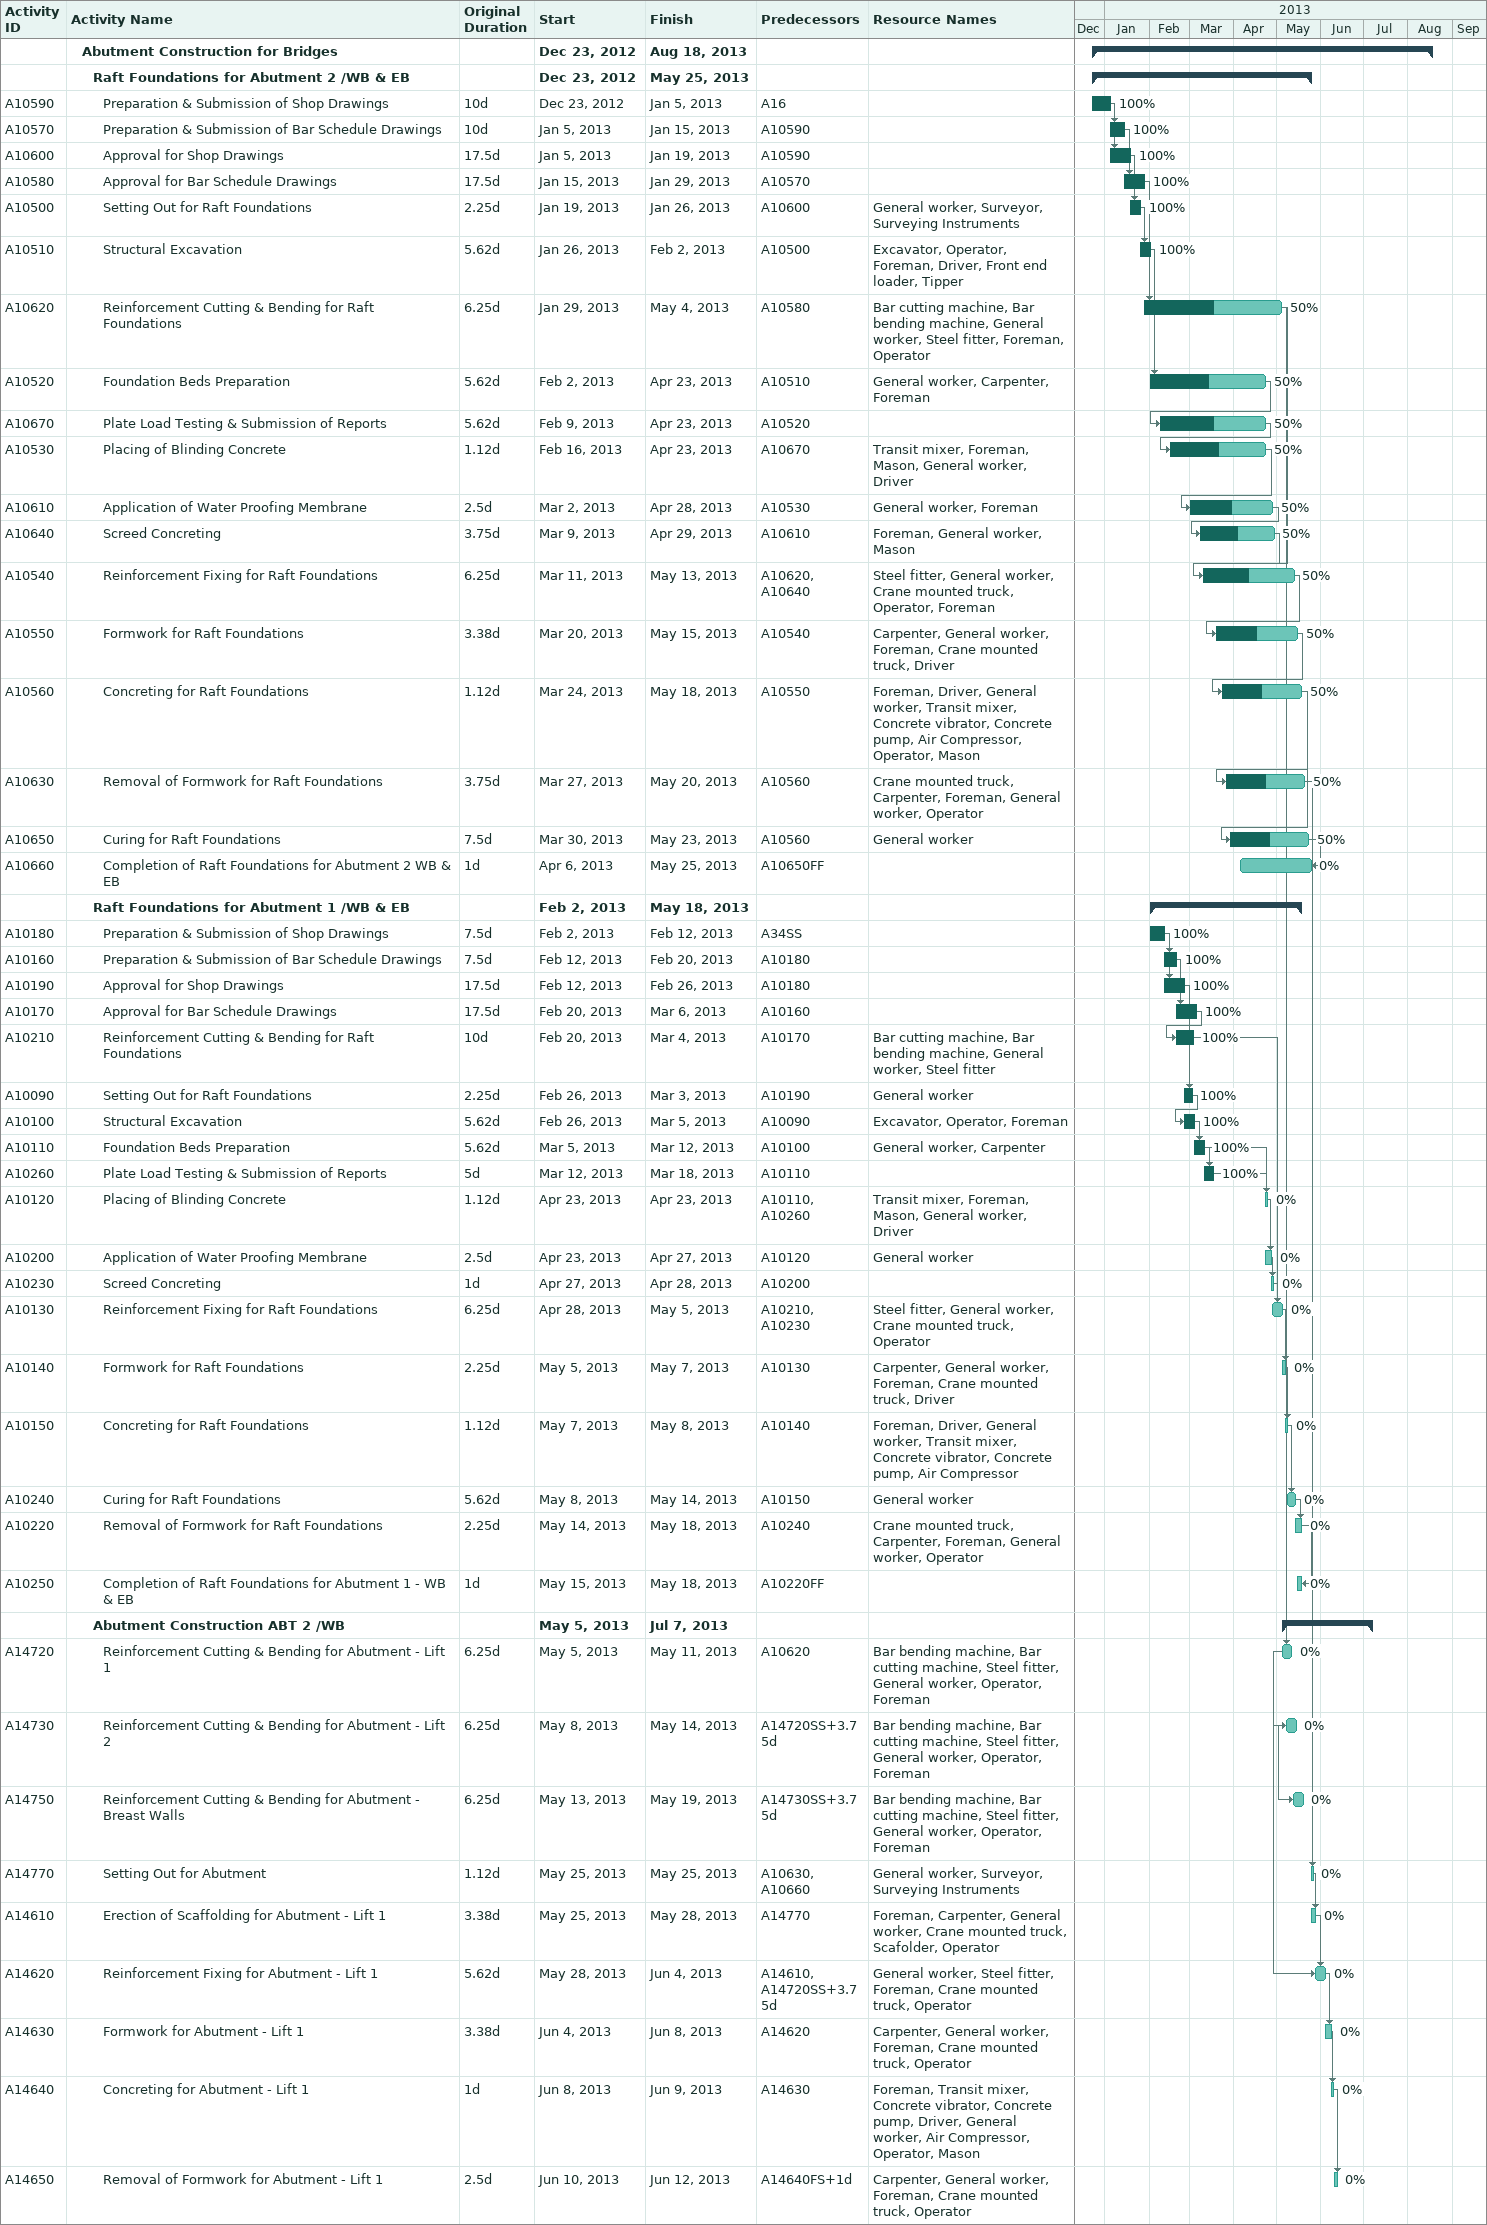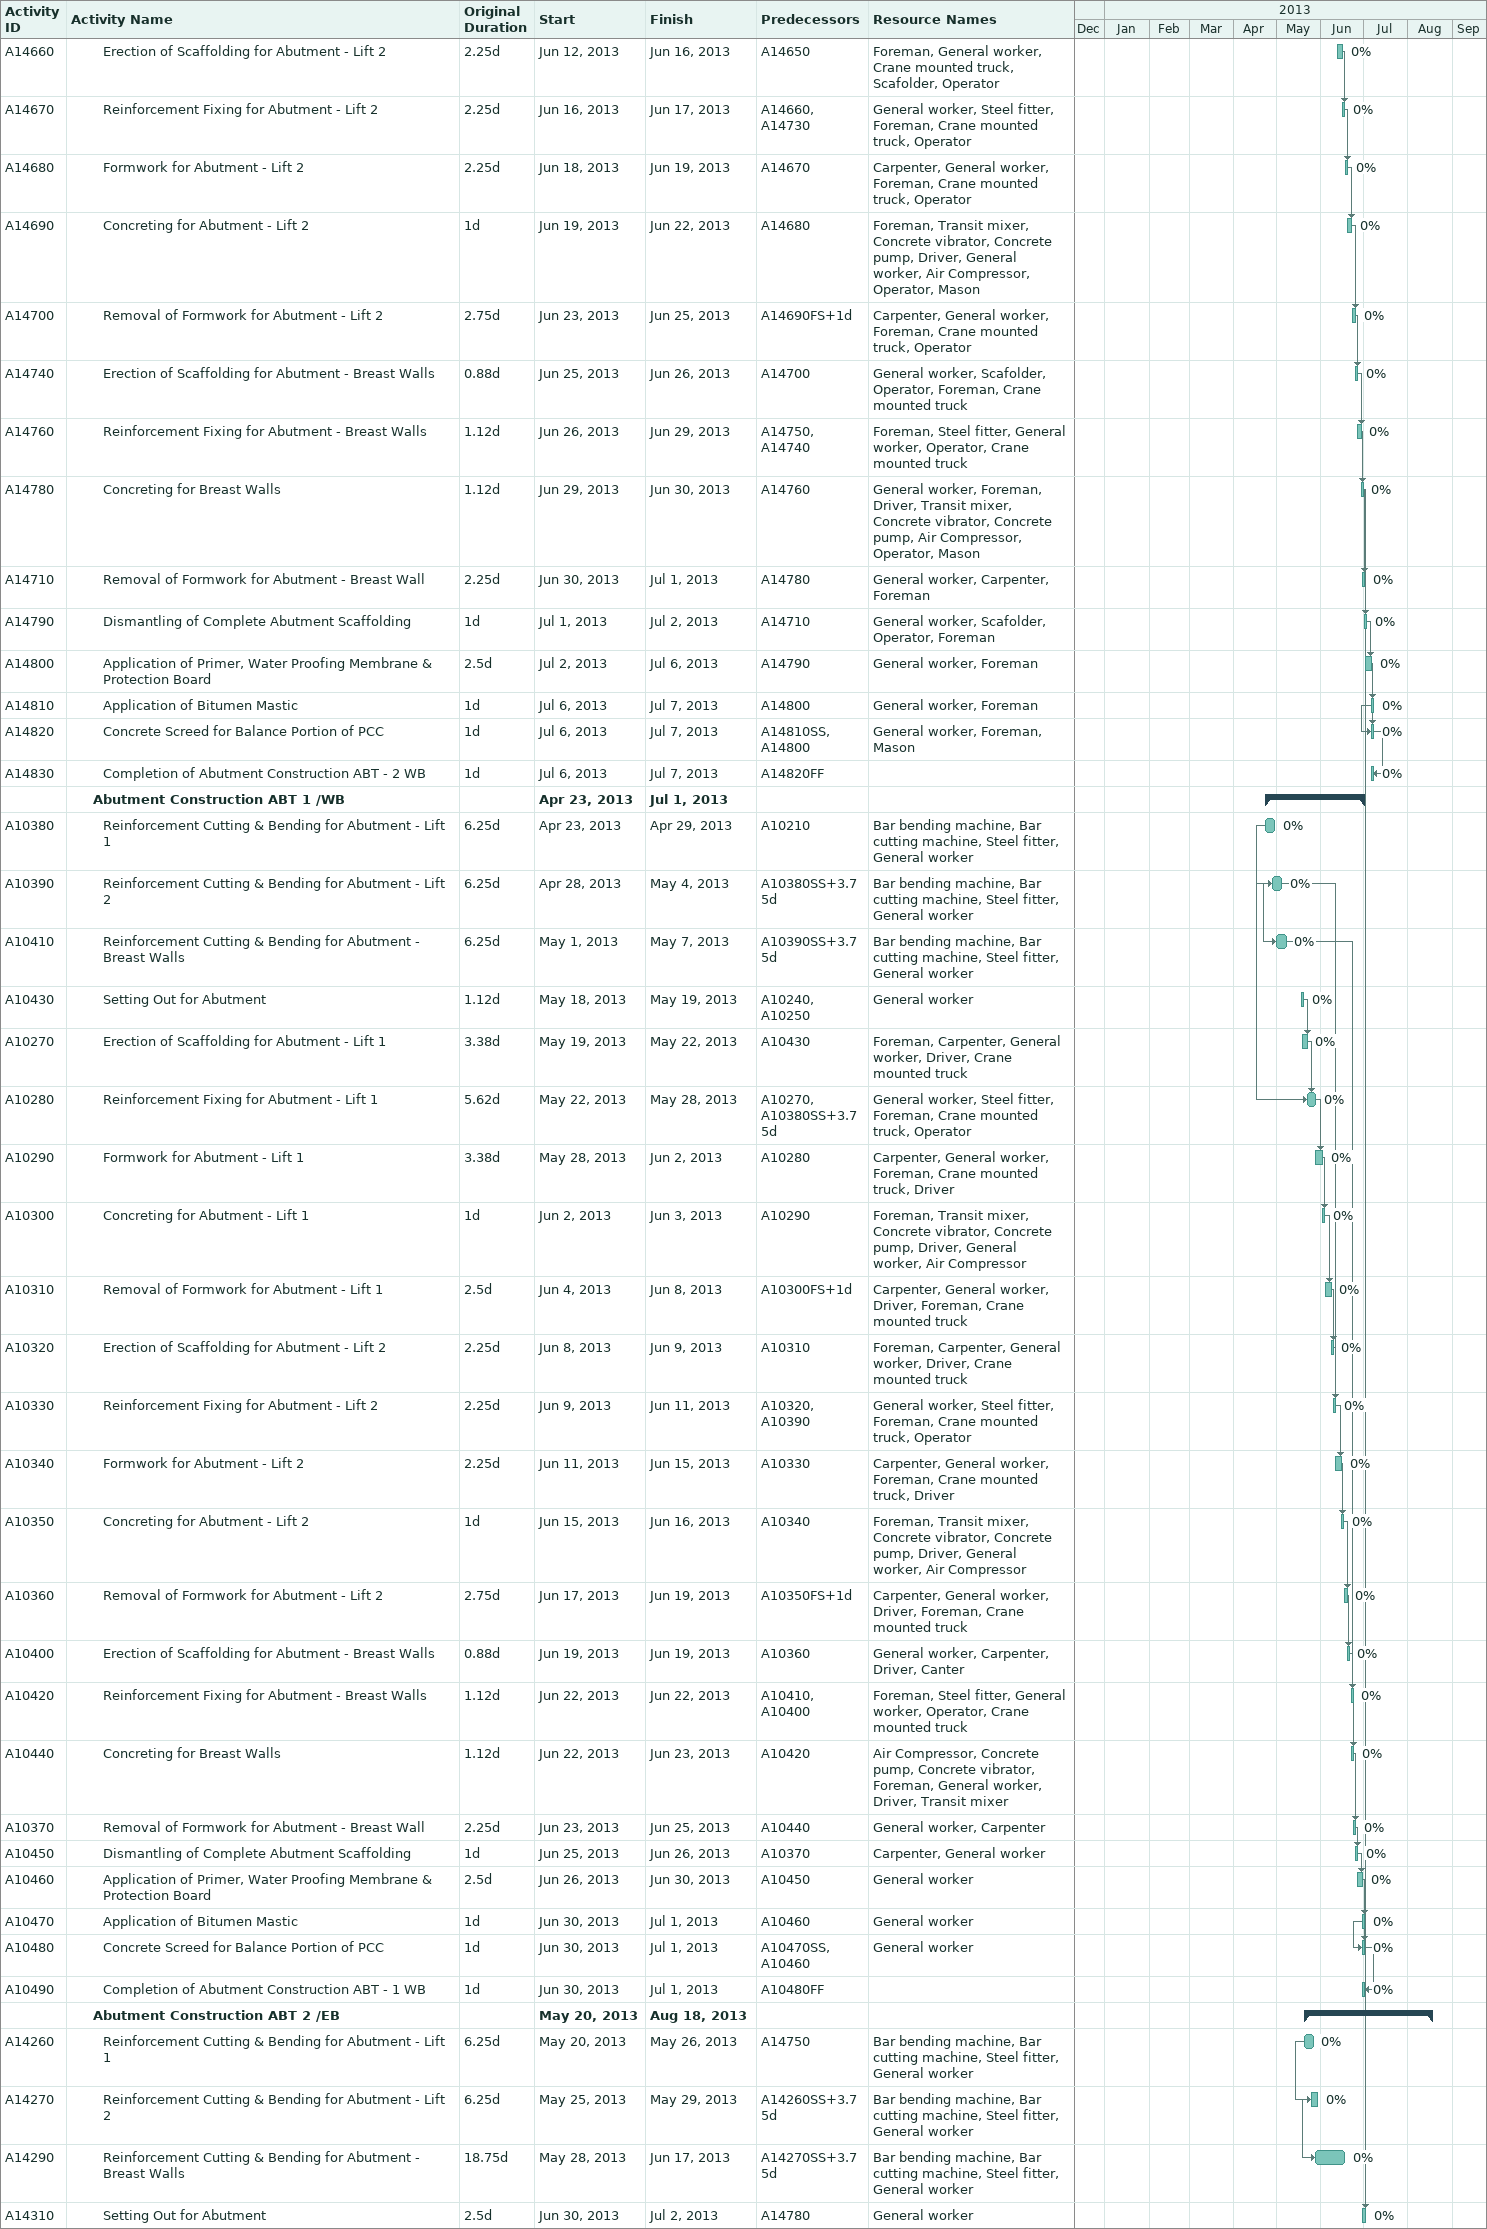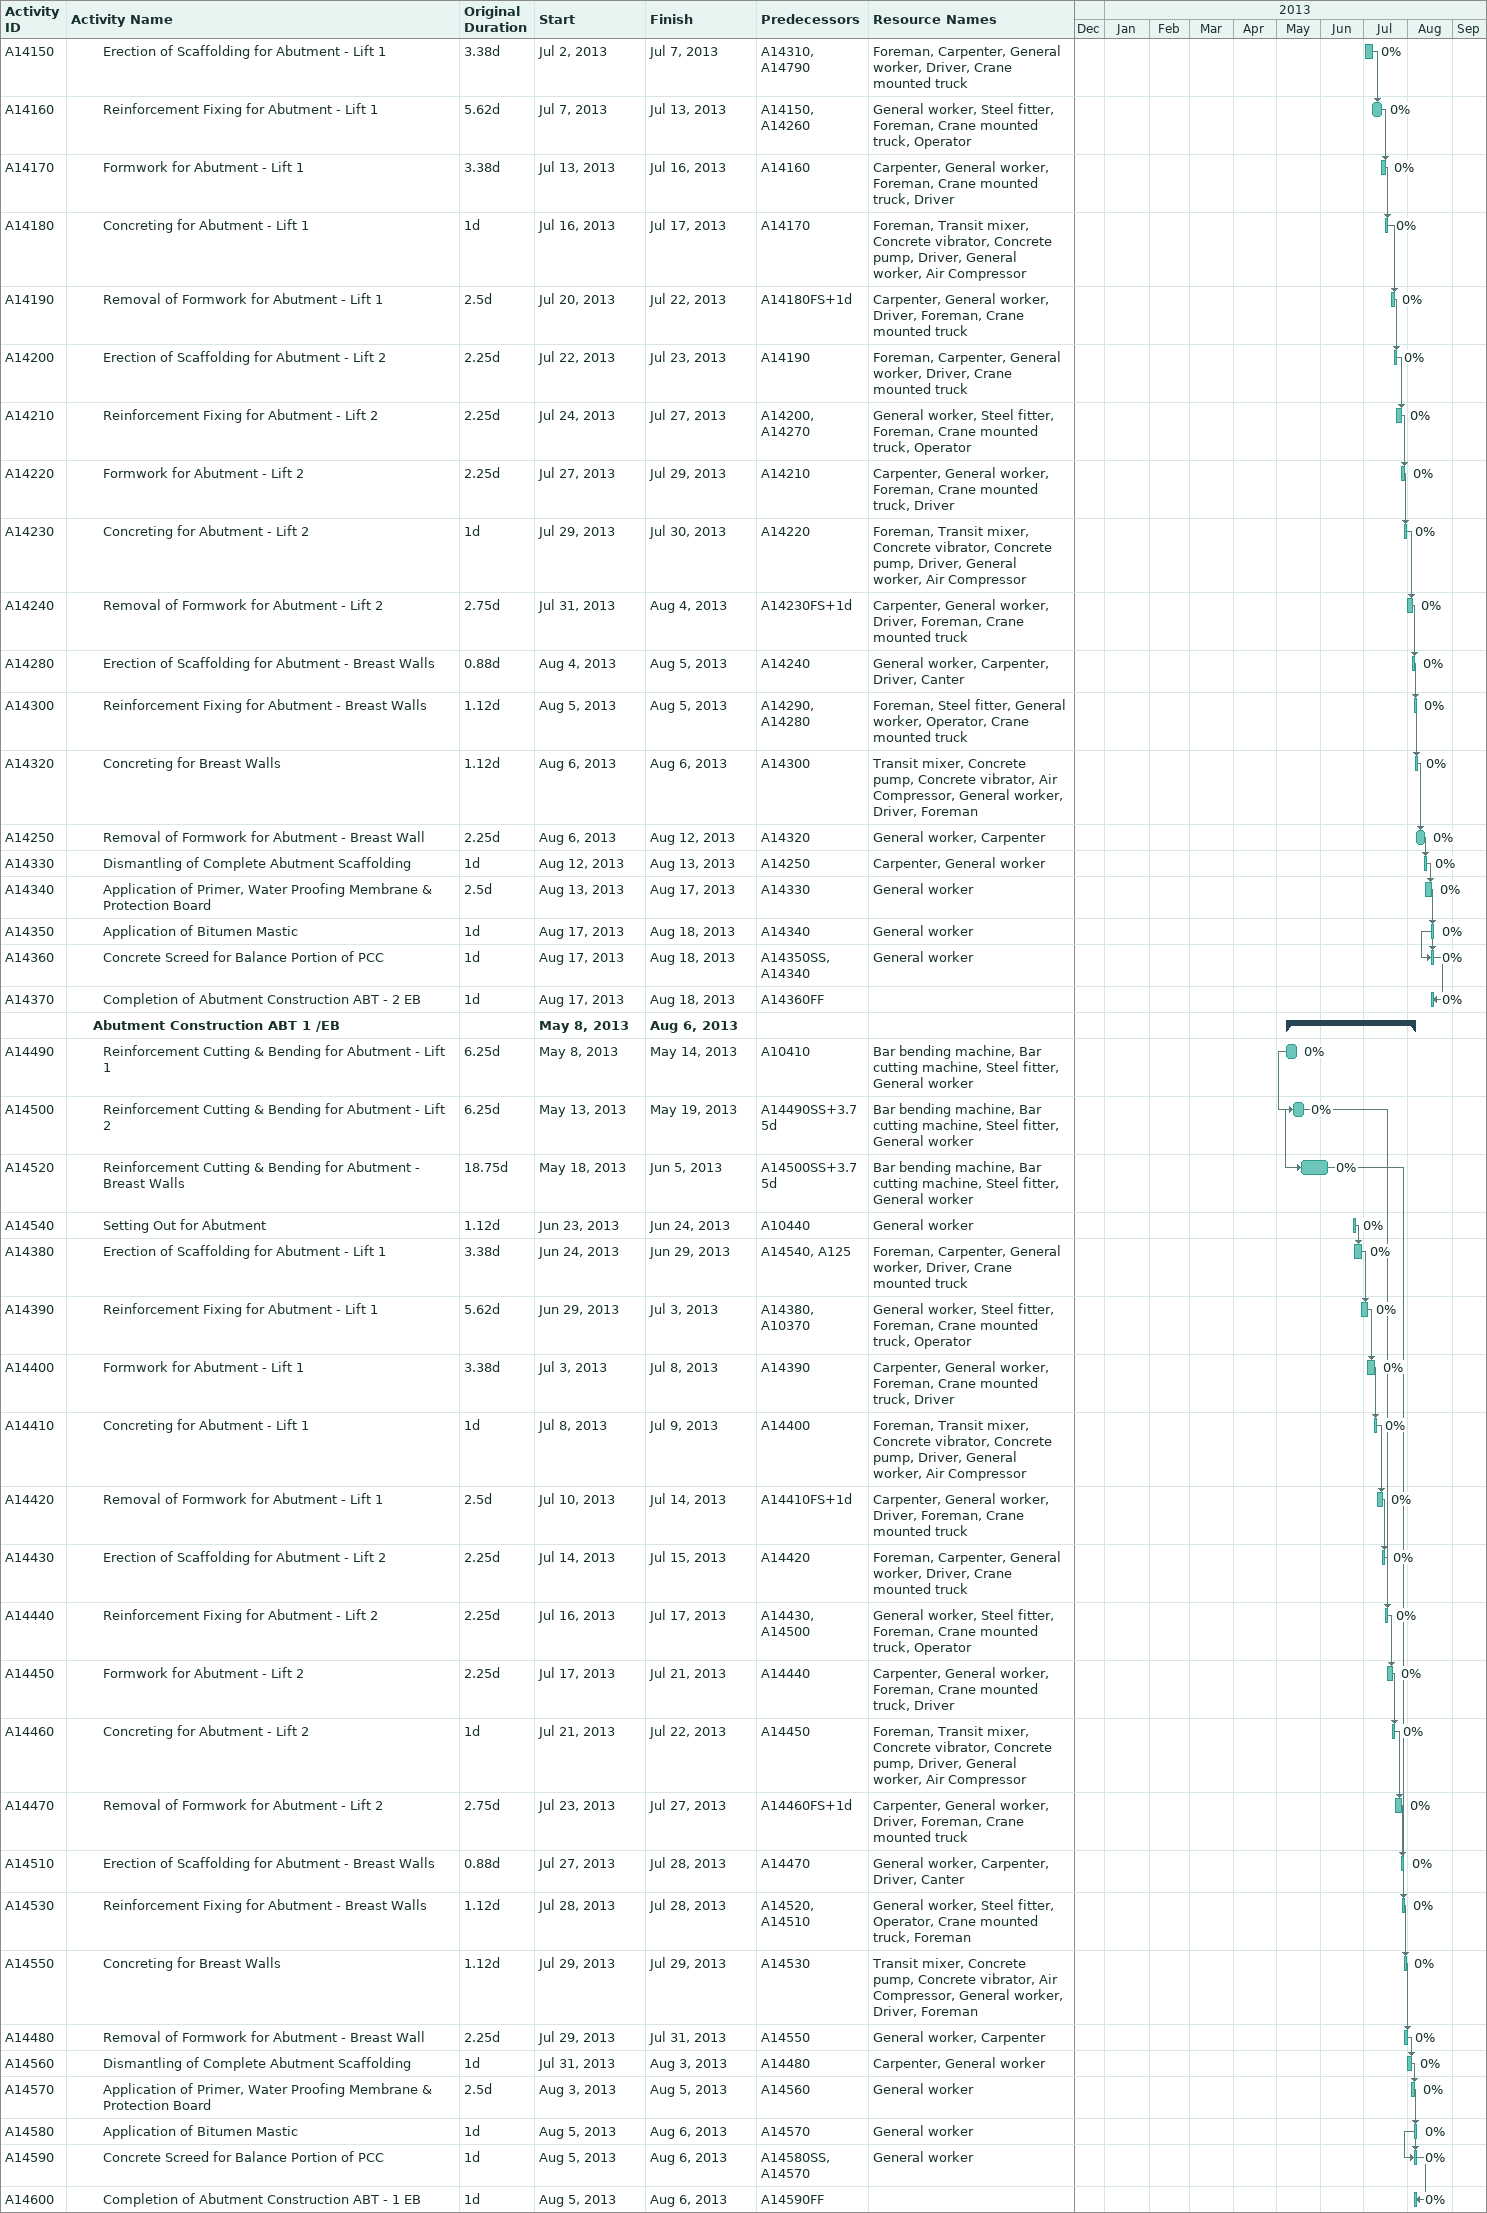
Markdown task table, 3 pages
| ID | Level | Task | Original duration | Start | Finish | Predecessors | Resources | % complete |
|---|---|---|---|---|---|---|---|---|
|  | 2 | **Abutment Construction for Bridges** |  | 2012-12-23 | 2013-08-18 |  |  |  |
|  | 3 | **Raft Foundations for Abutment 2 /WB & EB** |  | 2012-12-23 | 2013-05-25 |  |  |  |
| A10590 | 4 | Preparation & Submission of Shop Drawings | 10d | 2012-12-23 | 2013-01-05 | A16 |  | 100 |
| A10570 | 4 | Preparation & Submission of Bar Schedule Drawings | 10d | 2013-01-05 | 2013-01-15 | A10590 |  | 100 |
| A10600 | 4 | Approval for Shop Drawings | 17.5d | 2013-01-05 | 2013-01-19 | A10590 |  | 100 |
| A10580 | 4 | Approval for Bar Schedule Drawings | 17.5d | 2013-01-15 | 2013-01-29 | A10570 |  | 100 |
| A10500 | 4 | Setting Out for Raft Foundations | 2.25d | 2013-01-19 | 2013-01-26 | A10600 | General worker, Surveyor, Surveying Instruments | 100 |
| A10510 | 4 | Structural Excavation | 5.62d | 2013-01-26 | 2013-02-02 | A10500 | Excavator, Operator, Foreman, Driver, Front end loader, Tipper | 100 |
| A10620 | 4 | Reinforcement Cutting & Bending for Raft Foundations | 6.25d | 2013-01-29 | 2013-05-04 | A10580 | Bar cutting machine, Bar bending machine, General worker, Steel fitter, Foreman, Operator | 50 |
| A10520 | 4 | Foundation Beds Preparation | 5.62d | 2013-02-02 | 2013-04-23 | A10510 | General worker, Carpenter, Foreman | 50 |
| A10670 | 4 | Plate Load Testing & Submission of Reports | 5.62d | 2013-02-09 | 2013-04-23 | A10520 |  | 50 |
| A10530 | 4 | Placing of Blinding Concrete | 1.12d | 2013-02-16 | 2013-04-23 | A10670 | Transit mixer, Foreman, Mason, General worker, Driver | 50 |
| A10610 | 4 | Application of Water Proofing Membrane | 2.5d | 2013-03-02 | 2013-04-28 | A10530 | General worker, Foreman | 50 |
| A10640 | 4 | Screed Concreting | 3.75d | 2013-03-09 | 2013-04-29 | A10610 | Foreman, General worker, Mason | 50 |
| A10540 | 4 | Reinforcement Fixing for Raft Foundations | 6.25d | 2013-03-11 | 2013-05-13 | A10620, A10640 | Steel fitter, General worker, Crane mounted truck, Operator, Foreman | 50 |
| A10550 | 4 | Formwork for Raft Foundations | 3.38d | 2013-03-20 | 2013-05-15 | A10540 | Carpenter, General worker, Foreman, Crane mounted truck, Driver | 50 |
| A10560 | 4 | Concreting for Raft Foundations | 1.12d | 2013-03-24 | 2013-05-18 | A10550 | Foreman, Driver, General worker, Transit mixer, Concrete vibrator, Concrete pump, Air Compressor, Operator, Mason | 50 |
| A10630 | 4 | Removal of Formwork for Raft Foundations | 3.75d | 2013-03-27 | 2013-05-20 | A10560 | Crane mounted truck, Carpenter, Foreman, General worker, Operator | 50 |
| A10650 | 4 | Curing for Raft Foundations | 7.5d | 2013-03-30 | 2013-05-23 | A10560 | General worker | 50 |
| A10660 | 4 | Completion of Raft Foundations for Abutment 2 WB & EB | 1d | 2013-04-06 | 2013-05-25 | A10650FF |  | 0 |
|  | 3 | **Raft Foundations for Abutment 1 /WB & EB** |  | 2013-02-02 | 2013-05-18 |  |  |  |
| A10180 | 4 | Preparation & Submission of Shop Drawings | 7.5d | 2013-02-02 | 2013-02-12 | A34SS |  | 100 |
| A10160 | 4 | Preparation & Submission of Bar Schedule Drawings | 7.5d | 2013-02-12 | 2013-02-20 | A10180 |  | 100 |
| A10190 | 4 | Approval for Shop Drawings | 17.5d | 2013-02-12 | 2013-02-26 | A10180 |  | 100 |
| A10170 | 4 | Approval for Bar Schedule Drawings | 17.5d | 2013-02-20 | 2013-03-06 | A10160 |  | 100 |
| A10210 | 4 | Reinforcement Cutting & Bending for Raft Foundations | 10d | 2013-02-20 | 2013-03-04 | A10170 | Bar cutting machine, Bar bending machine, General worker, Steel fitter | 100 |
| A10090 | 4 | Setting Out for Raft Foundations | 2.25d | 2013-02-26 | 2013-03-03 | A10190 | General worker | 100 |
| A10100 | 4 | Structural Excavation | 5.62d | 2013-02-26 | 2013-03-05 | A10090 | Excavator, Operator, Foreman | 100 |
| A10110 | 4 | Foundation Beds Preparation | 5.62d | 2013-03-05 | 2013-03-12 | A10100 | General worker, Carpenter | 100 |
| A10260 | 4 | Plate Load Testing & Submission of Reports | 5d | 2013-03-12 | 2013-03-18 | A10110 |  | 100 |
| A10120 | 4 | Placing of Blinding Concrete | 1.12d | 2013-04-23 | 2013-04-23 | A10110, A10260 | Transit mixer, Foreman, Mason, General worker, Driver | 0 |
| A10200 | 4 | Application of Water Proofing Membrane | 2.5d | 2013-04-23 | 2013-04-27 | A10120 | General worker | 0 |
| A10230 | 4 | Screed Concreting | 1d | 2013-04-27 | 2013-04-28 | A10200 |  | 0 |
| A10130 | 4 | Reinforcement Fixing for Raft Foundations | 6.25d | 2013-04-28 | 2013-05-05 | A10210, A10230 | Steel fitter, General worker, Crane mounted truck, Operator | 0 |
| A10140 | 4 | Formwork for Raft Foundations | 2.25d | 2013-05-05 | 2013-05-07 | A10130 | Carpenter, General worker, Foreman, Crane mounted truck, Driver | 0 |
| A10150 | 4 | Concreting for Raft Foundations | 1.12d | 2013-05-07 | 2013-05-08 | A10140 | Foreman, Driver, General worker, Transit mixer, Concrete vibrator, Concrete pump, Air Compressor | 0 |
| A10240 | 4 | Curing for Raft Foundations | 5.62d | 2013-05-08 | 2013-05-14 | A10150 | General worker | 0 |
| A10220 | 4 | Removal of Formwork for Raft Foundations | 2.25d | 2013-05-14 | 2013-05-18 | A10240 | Crane mounted truck, Carpenter, Foreman, General worker, Operator | 0 |
| A10250 | 4 | Completion of Raft Foundations for Abutment 1 - WB & EB | 1d | 2013-05-15 | 2013-05-18 | A10220FF |  | 0 |
|  | 3 | **Abutment Construction ABT 2 /WB** |  | 2013-05-05 | 2013-07-07 |  |  |  |
| A14720 | 4 | Reinforcement Cutting & Bending for Abutment - Lift 1 | 6.25d | 2013-05-05 | 2013-05-11 | A10620 | Bar bending machine, Bar cutting machine, Steel fitter, General worker, Operator, Foreman | 0 |
| A14730 | 4 | Reinforcement Cutting & Bending for Abutment - Lift 2 | 6.25d | 2013-05-08 | 2013-05-14 | A14720SS+3.75d | Bar bending machine, Bar cutting machine, Steel fitter, General worker, Operator, Foreman | 0 |
| A14750 | 4 | Reinforcement Cutting & Bending for Abutment - Breast Walls | 6.25d | 2013-05-13 | 2013-05-19 | A14730SS+3.75d | Bar bending machine, Bar cutting machine, Steel fitter, General worker, Operator, Foreman | 0 |
| A14770 | 4 | Setting Out for Abutment | 1.12d | 2013-05-25 | 2013-05-25 | A10630, A10660 | General worker, Surveyor, Surveying Instruments | 0 |
| A14610 | 4 | Erection of Scaffolding for Abutment - Lift 1 | 3.38d | 2013-05-25 | 2013-05-28 | A14770 | Foreman, Carpenter, General worker, Crane mounted truck, Scafolder, Operator | 0 |
| A14620 | 4 | Reinforcement Fixing for Abutment - Lift 1 | 5.62d | 2013-05-28 | 2013-06-04 | A14610, A14720SS+3.75d | General worker, Steel fitter, Foreman, Crane mounted truck, Operator | 0 |
| A14630 | 4 | Formwork for Abutment - Lift 1 | 3.38d | 2013-06-04 | 2013-06-08 | A14620 | Carpenter, General worker, Foreman, Crane mounted truck, Operator | 0 |
| A14640 | 4 | Concreting for Abutment - Lift 1 | 1d | 2013-06-08 | 2013-06-09 | A14630 | Foreman, Transit mixer, Concrete vibrator, Concrete pump, Driver, General worker, Air Compressor, Operator, Mason | 0 |
| A14650 | 4 | Removal of Formwork for Abutment - Lift 1 | 2.5d | 2013-06-10 | 2013-06-12 | A14640FS+1d | Carpenter, General worker, Foreman, Crane mounted truck, Operator | 0 |
| A14660 | 4 | Erection of Scaffolding for Abutment - Lift 2 | 2.25d | 2013-06-12 | 2013-06-16 | A14650 | Foreman, General worker, Crane mounted truck, Scafolder, Operator | 0 |
| A14670 | 4 | Reinforcement Fixing for Abutment - Lift 2 | 2.25d | 2013-06-16 | 2013-06-17 | A14660, A14730 | General worker, Steel fitter, Foreman, Crane mounted truck, Operator | 0 |
| A14680 | 4 | Formwork for Abutment - Lift 2 | 2.25d | 2013-06-18 | 2013-06-19 | A14670 | Carpenter, General worker, Foreman, Crane mounted truck, Operator | 0 |
| A14690 | 4 | Concreting for Abutment - Lift 2 | 1d | 2013-06-19 | 2013-06-22 | A14680 | Foreman, Transit mixer, Concrete vibrator, Concrete pump, Driver, General worker, Air Compressor, Operator, Mason | 0 |
| A14700 | 4 | Removal of Formwork for Abutment - Lift 2 | 2.75d | 2013-06-23 | 2013-06-25 | A14690FS+1d | Carpenter, General worker, Foreman, Crane mounted truck, Operator | 0 |
| A14740 | 4 | Erection of Scaffolding for Abutment - Breast Walls | 0.88d | 2013-06-25 | 2013-06-26 | A14700 | General worker, Scafolder, Operator, Foreman, Crane mounted truck | 0 |
| A14760 | 4 | Reinforcement Fixing for Abutment - Breast Walls | 1.12d | 2013-06-26 | 2013-06-29 | A14750, A14740 | Foreman, Steel fitter, General worker, Operator, Crane mounted truck | 0 |
| A14780 | 4 | Concreting for Breast Walls | 1.12d | 2013-06-29 | 2013-06-30 | A14760 | General worker, Foreman, Driver, Transit mixer, Concrete vibrator, Concrete pump, Air Compressor, Operator, Mason | 0 |
| A14710 | 4 | Removal of Formwork for Abutment - Breast Wall | 2.25d | 2013-06-30 | 2013-07-01 | A14780 | General worker, Carpenter, Foreman | 0 |
| A14790 | 4 | Dismantling of Complete Abutment Scaffolding | 1d | 2013-07-01 | 2013-07-02 | A14710 | General worker, Scafolder, Operator, Foreman | 0 |
| A14800 | 4 | Application of Primer, Water Proofing Membrane & Protection Board | 2.5d | 2013-07-02 | 2013-07-06 | A14790 | General worker, Foreman | 0 |
| A14810 | 4 | Application of Bitumen Mastic | 1d | 2013-07-06 | 2013-07-07 | A14800 | General worker, Foreman | 0 |
| A14820 | 4 | Concrete Screed for Balance Portion of PCC | 1d | 2013-07-06 | 2013-07-07 | A14810SS, A14800 | General worker, Foreman, Mason | 0 |
| A14830 | 4 | Completion of Abutment Construction ABT - 2 WB | 1d | 2013-07-06 | 2013-07-07 | A14820FF |  | 0 |
|  | 3 | **Abutment Construction ABT 1 /WB** |  | 2013-04-23 | 2013-07-01 |  |  |  |
| A10380 | 4 | Reinforcement Cutting & Bending for Abutment - Lift 1 | 6.25d | 2013-04-23 | 2013-04-29 | A10210 | Bar bending machine, Bar cutting machine, Steel fitter, General worker | 0 |
| A10390 | 4 | Reinforcement Cutting & Bending for Abutment - Lift 2 | 6.25d | 2013-04-28 | 2013-05-04 | A10380SS+3.75d | Bar bending machine, Bar cutting machine, Steel fitter, General worker | 0 |
| A10410 | 4 | Reinforcement Cutting & Bending for Abutment - Breast Walls | 6.25d | 2013-05-01 | 2013-05-07 | A10390SS+3.75d | Bar bending machine, Bar cutting machine, Steel fitter, General worker | 0 |
| A10430 | 4 | Setting Out for Abutment | 1.12d | 2013-05-18 | 2013-05-19 | A10240, A10250 | General worker | 0 |
| A10270 | 4 | Erection of Scaffolding for Abutment - Lift 1 | 3.38d | 2013-05-19 | 2013-05-22 | A10430 | Foreman, Carpenter, General worker, Driver, Crane mounted truck | 0 |
| A10280 | 4 | Reinforcement Fixing for Abutment - Lift 1 | 5.62d | 2013-05-22 | 2013-05-28 | A10270, A10380SS+3.75d | General worker, Steel fitter, Foreman, Crane mounted truck, Operator | 0 |
| A10290 | 4 | Formwork for Abutment - Lift 1 | 3.38d | 2013-05-28 | 2013-06-02 | A10280 | Carpenter, General worker, Foreman, Crane mounted truck, Driver | 0 |
| A10300 | 4 | Concreting for Abutment - Lift 1 | 1d | 2013-06-02 | 2013-06-03 | A10290 | Foreman, Transit mixer, Concrete vibrator, Concrete pump, Driver, General worker, Air Compressor | 0 |
| A10310 | 4 | Removal of Formwork for Abutment - Lift 1 | 2.5d | 2013-06-04 | 2013-06-08 | A10300FS+1d | Carpenter, General worker, Driver, Foreman, Crane mounted truck | 0 |
| A10320 | 4 | Erection of Scaffolding for Abutment - Lift 2 | 2.25d | 2013-06-08 | 2013-06-09 | A10310 | Foreman, Carpenter, General worker, Driver, Crane mounted truck | 0 |
| A10330 | 4 | Reinforcement Fixing for Abutment - Lift 2 | 2.25d | 2013-06-09 | 2013-06-11 | A10320, A10390 | General worker, Steel fitter, Foreman, Crane mounted truck, Operator | 0 |
| A10340 | 4 | Formwork for Abutment - Lift 2 | 2.25d | 2013-06-11 | 2013-06-15 | A10330 | Carpenter, General worker, Foreman, Crane mounted truck, Driver | 0 |
| A10350 | 4 | Concreting for Abutment - Lift 2 | 1d | 2013-06-15 | 2013-06-16 | A10340 | Foreman, Transit mixer, Concrete vibrator, Concrete pump, Driver, General worker, Air Compressor | 0 |
| A10360 | 4 | Removal of Formwork for Abutment - Lift 2 | 2.75d | 2013-06-17 | 2013-06-19 | A10350FS+1d | Carpenter, General worker, Driver, Foreman, Crane mounted truck | 0 |
| A10400 | 4 | Erection of Scaffolding for Abutment - Breast Walls | 0.88d | 2013-06-19 | 2013-06-19 | A10360 | General worker, Carpenter, Driver, Canter | 0 |
| A10420 | 4 | Reinforcement Fixing for Abutment - Breast Walls | 1.12d | 2013-06-22 | 2013-06-22 | A10410, A10400 | Foreman, Steel fitter, General worker, Operator, Crane mounted truck | 0 |
| A10440 | 4 | Concreting for Breast Walls | 1.12d | 2013-06-22 | 2013-06-23 | A10420 | Air Compressor, Concrete pump, Concrete vibrator, Foreman, General worker, Driver, Transit mixer | 0 |
| A10370 | 4 | Removal of Formwork for Abutment - Breast Wall | 2.25d | 2013-06-23 | 2013-06-25 | A10440 | General worker, Carpenter | 0 |
| A10450 | 4 | Dismantling of Complete Abutment Scaffolding | 1d | 2013-06-25 | 2013-06-26 | A10370 | Carpenter, General worker | 0 |
| A10460 | 4 | Application of Primer, Water Proofing Membrane & Protection Board | 2.5d | 2013-06-26 | 2013-06-30 | A10450 | General worker | 0 |
| A10470 | 4 | Application of Bitumen Mastic | 1d | 2013-06-30 | 2013-07-01 | A10460 | General worker | 0 |
| A10480 | 4 | Concrete Screed for Balance Portion of PCC | 1d | 2013-06-30 | 2013-07-01 | A10470SS, A10460 | General worker | 0 |
| A10490 | 4 | Completion of Abutment Construction ABT - 1 WB | 1d | 2013-06-30 | 2013-07-01 | A10480FF |  | 0 |
|  | 3 | **Abutment Construction ABT 2 /EB** |  | 2013-05-20 | 2013-08-18 |  |  |  |
| A14260 | 4 | Reinforcement Cutting & Bending for Abutment - Lift 1 | 6.25d | 2013-05-20 | 2013-05-26 | A14750 | Bar bending machine, Bar cutting machine, Steel fitter, General worker | 0 |
| A14270 | 4 | Reinforcement Cutting & Bending for Abutment - Lift 2 | 6.25d | 2013-05-25 | 2013-05-29 | A14260SS+3.75d | Bar bending machine, Bar cutting machine, Steel fitter, General worker | 0 |
| A14290 | 4 | Reinforcement Cutting & Bending for Abutment - Breast Walls | 18.75d | 2013-05-28 | 2013-06-17 | A14270SS+3.75d | Bar bending machine, Bar cutting machine, Steel fitter, General worker | 0 |
| A14310 | 4 | Setting Out for Abutment | 2.5d | 2013-06-30 | 2013-07-02 | A14780 | General worker | 0 |
| A14150 | 4 | Erection of Scaffolding for Abutment - Lift 1 | 3.38d | 2013-07-02 | 2013-07-07 | A14310, A14790 | Foreman, Carpenter, General worker, Driver, Crane mounted truck | 0 |
| A14160 | 4 | Reinforcement Fixing for Abutment - Lift 1 | 5.62d | 2013-07-07 | 2013-07-13 | A14150, A14260 | General worker, Steel fitter, Foreman, Crane mounted truck, Operator | 0 |
| A14170 | 4 | Formwork for Abutment - Lift 1 | 3.38d | 2013-07-13 | 2013-07-16 | A14160 | Carpenter, General worker, Foreman, Crane mounted truck, Driver | 0 |
| A14180 | 4 | Concreting for Abutment - Lift 1 | 1d | 2013-07-16 | 2013-07-17 | A14170 | Foreman, Transit mixer, Concrete vibrator, Concrete pump, Driver, General worker, Air Compressor | 0 |
| A14190 | 4 | Removal of Formwork for Abutment - Lift 1 | 2.5d | 2013-07-20 | 2013-07-22 | A14180FS+1d | Carpenter, General worker, Driver, Foreman, Crane mounted truck | 0 |
| A14200 | 4 | Erection of Scaffolding for Abutment - Lift 2 | 2.25d | 2013-07-22 | 2013-07-23 | A14190 | Foreman, Carpenter, General worker, Driver, Crane mounted truck | 0 |
| A14210 | 4 | Reinforcement Fixing for Abutment - Lift 2 | 2.25d | 2013-07-24 | 2013-07-27 | A14200, A14270 | General worker, Steel fitter, Foreman, Crane mounted truck, Operator | 0 |
| A14220 | 4 | Formwork for Abutment - Lift 2 | 2.25d | 2013-07-27 | 2013-07-29 | A14210 | Carpenter, General worker, Foreman, Crane mounted truck, Driver | 0 |
| A14230 | 4 | Concreting for Abutment - Lift 2 | 1d | 2013-07-29 | 2013-07-30 | A14220 | Foreman, Transit mixer, Concrete vibrator, Concrete pump, Driver, General worker, Air Compressor | 0 |
| A14240 | 4 | Removal of Formwork for Abutment - Lift 2 | 2.75d | 2013-07-31 | 2013-08-04 | A14230FS+1d | Carpenter, General worker, Driver, Foreman, Crane mounted truck | 0 |
| A14280 | 4 | Erection of Scaffolding for Abutment - Breast Walls | 0.88d | 2013-08-04 | 2013-08-05 | A14240 | General worker, Carpenter, Driver, Canter | 0 |
| A14300 | 4 | Reinforcement Fixing for Abutment - Breast Walls | 1.12d | 2013-08-05 | 2013-08-05 | A14290, A14280 | Foreman, Steel fitter, General worker, Operator, Crane mounted truck | 0 |
| A14320 | 4 | Concreting for Breast Walls | 1.12d | 2013-08-06 | 2013-08-06 | A14300 | Transit mixer, Concrete pump, Concrete vibrator, Air Compressor, General worker, Driver, Foreman | 0 |
| A14250 | 4 | Removal of Formwork for Abutment - Breast Wall | 2.25d | 2013-08-06 | 2013-08-12 | A14320 | General worker, Carpenter | 0 |
| A14330 | 4 | Dismantling of Complete Abutment Scaffolding | 1d | 2013-08-12 | 2013-08-13 | A14250 | Carpenter, General worker | 0 |
| A14340 | 4 | Application of Primer, Water Proofing Membrane & Protection Board | 2.5d | 2013-08-13 | 2013-08-17 | A14330 | General worker | 0 |
| A14350 | 4 | Application of Bitumen Mastic | 1d | 2013-08-17 | 2013-08-18 | A14340 | General worker | 0 |
| A14360 | 4 | Concrete Screed for Balance Portion of PCC | 1d | 2013-08-17 | 2013-08-18 | A14350SS, A14340 | General worker | 0 |
| A14370 | 4 | Completion of Abutment Construction ABT - 2 EB | 1d | 2013-08-17 | 2013-08-18 | A14360FF |  | 0 |
|  | 3 | **Abutment Construction ABT 1 /EB** |  | 2013-05-08 | 2013-08-06 |  |  |  |
| A14490 | 4 | Reinforcement Cutting & Bending for Abutment - Lift 1 | 6.25d | 2013-05-08 | 2013-05-14 | A10410 | Bar bending machine, Bar cutting machine, Steel fitter, General worker | 0 |
| A14500 | 4 | Reinforcement Cutting & Bending for Abutment - Lift 2 | 6.25d | 2013-05-13 | 2013-05-19 | A14490SS+3.75d | Bar bending machine, Bar cutting machine, Steel fitter, General worker | 0 |
| A14520 | 4 | Reinforcement Cutting & Bending for Abutment - Breast Walls | 18.75d | 2013-05-18 | 2013-06-05 | A14500SS+3.75d | Bar bending machine, Bar cutting machine, Steel fitter, General worker | 0 |
| A14540 | 4 | Setting Out for Abutment | 1.12d | 2013-06-23 | 2013-06-24 | A10440 | General worker | 0 |
| A14380 | 4 | Erection of Scaffolding for Abutment - Lift 1 | 3.38d | 2013-06-24 | 2013-06-29 | A14540, A125 | Foreman, Carpenter, General worker, Driver, Crane mounted truck | 0 |
| A14390 | 4 | Reinforcement Fixing for Abutment - Lift 1 | 5.62d | 2013-06-29 | 2013-07-03 | A14380, A10370 | General worker, Steel fitter, Foreman, Crane mounted truck, Operator | 0 |
| A14400 | 4 | Formwork for Abutment - Lift 1 | 3.38d | 2013-07-03 | 2013-07-08 | A14390 | Carpenter, General worker, Foreman, Crane mounted truck, Driver | 0 |
| A14410 | 4 | Concreting for Abutment - Lift 1 | 1d | 2013-07-08 | 2013-07-09 | A14400 | Foreman, Transit mixer, Concrete vibrator, Concrete pump, Driver, General worker, Air Compressor | 0 |
| A14420 | 4 | Removal of Formwork for Abutment - Lift 1 | 2.5d | 2013-07-10 | 2013-07-14 | A14410FS+1d | Carpenter, General worker, Driver, Foreman, Crane mounted truck | 0 |
| A14430 | 4 | Erection of Scaffolding for Abutment - Lift 2 | 2.25d | 2013-07-14 | 2013-07-15 | A14420 | Foreman, Carpenter, General worker, Driver, Crane mounted truck | 0 |
| A14440 | 4 | Reinforcement Fixing for Abutment - Lift 2 | 2.25d | 2013-07-16 | 2013-07-17 | A14430, A14500 | General worker, Steel fitter, Foreman, Crane mounted truck, Operator | 0 |
| A14450 | 4 | Formwork for Abutment - Lift 2 | 2.25d | 2013-07-17 | 2013-07-21 | A14440 | Carpenter, General worker, Foreman, Crane mounted truck, Driver | 0 |
| A14460 | 4 | Concreting for Abutment - Lift 2 | 1d | 2013-07-21 | 2013-07-22 | A14450 | Foreman, Transit mixer, Concrete vibrator, Concrete pump, Driver, General worker, Air Compressor | 0 |
| A14470 | 4 | Removal of Formwork for Abutment - Lift 2 | 2.75d | 2013-07-23 | 2013-07-27 | A14460FS+1d | Carpenter, General worker, Driver, Foreman, Crane mounted truck | 0 |
| A14510 | 4 | Erection of Scaffolding for Abutment - Breast Walls | 0.88d | 2013-07-27 | 2013-07-28 | A14470 | General worker, Carpenter, Driver, Canter | 0 |
| A14530 | 4 | Reinforcement Fixing for Abutment - Breast Walls | 1.12d | 2013-07-28 | 2013-07-28 | A14520, A14510 | General worker, Steel fitter, Operator, Crane mounted truck, Foreman | 0 |
| A14550 | 4 | Concreting for Breast Walls | 1.12d | 2013-07-29 | 2013-07-29 | A14530 | Transit mixer, Concrete pump, Concrete vibrator, Air Compressor, General worker, Driver, Foreman | 0 |
| A14480 | 4 | Removal of Formwork for Abutment - Breast Wall | 2.25d | 2013-07-29 | 2013-07-31 | A14550 | General worker, Carpenter | 0 |
| A14560 | 4 | Dismantling of Complete Abutment Scaffolding | 1d | 2013-07-31 | 2013-08-03 | A14480 | Carpenter, General worker | 0 |
| A14570 | 4 | Application of Primer, Water Proofing Membrane & Protection Board | 2.5d | 2013-08-03 | 2013-08-05 | A14560 | General worker | 0 |
| A14580 | 4 | Application of Bitumen Mastic | 1d | 2013-08-05 | 2013-08-06 | A14570 | General worker | 0 |
| A14590 | 4 | Concrete Screed for Balance Portion of PCC | 1d | 2013-08-05 | 2013-08-06 | A14580SS, A14570 | General worker | 0 |
| A14600 | 4 | Completion of Abutment Construction ABT - 1 EB | 1d | 2013-08-05 | 2013-08-06 | A14590FF |  | 0 |
